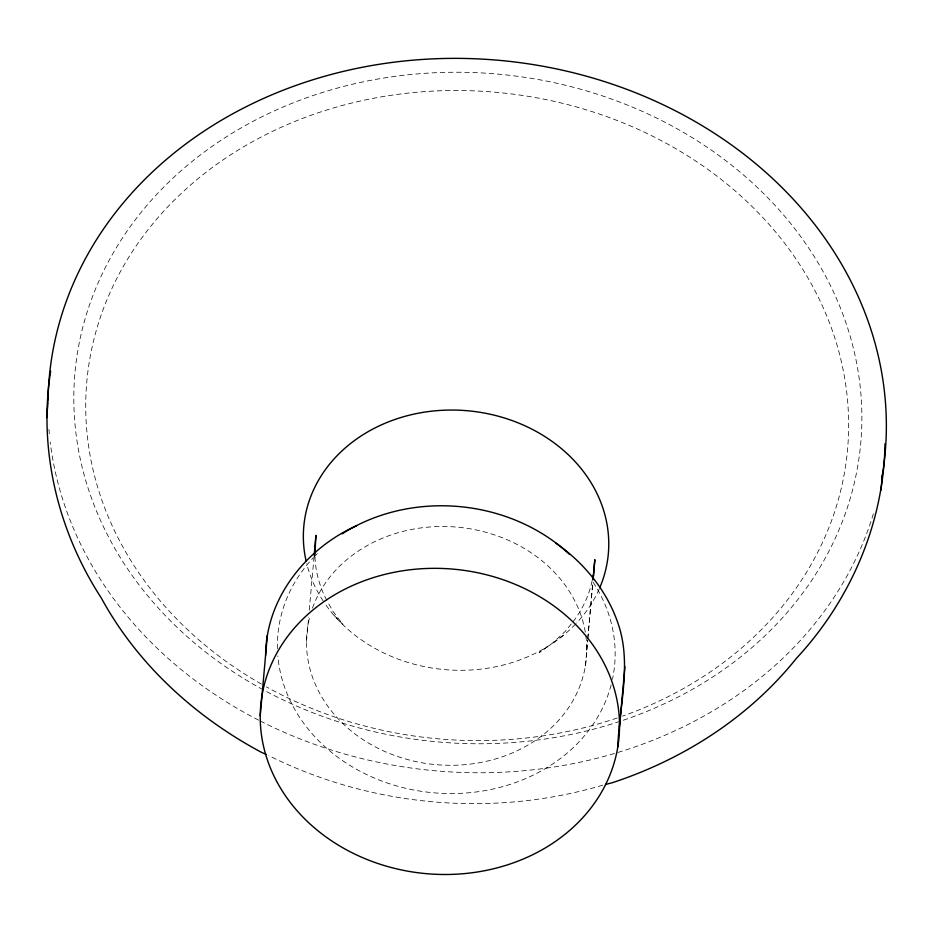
<?xml version="1.0" encoding="UTF-8"?>
<svg xmlns="http://www.w3.org/2000/svg" width="933" height="933" viewBox="0 0 933 933"><rect width="100%" height="100%" fill="white"/><g stroke="black" fill="none" stroke-linecap="round" stroke-linejoin="round"><path stroke-width="0.7" stroke-dasharray="4.67 3.5" d="M306.49 641.531L308.671 617.075M309.243 610.17L314.071 556.663M586.74 650.254L587.638 640.19M587.767 638.755L592.782 582.647M585.399 665.8L587.72 639.91M587.848 638.464L592.852 582.367M592.14 580.699C588.933 596.07 581.912 610.707 572.092 622.941M571.229 623.99L565.223 631.373L553.036 642.732L539.157 652.599L548.091 646.231M553.036 642.732L563.205 635.478M602.753 785.166C493.021 817.74 371.159 806.835 268.809 755.637M334.201 615.558L342.889 624.457L332.824 611.162L327.495 601.657M326.83 600.467C319.716 586.997 315.447 571.847 314.969 556.581M873.37 513.78A419.652 356.651 5.1 0 1 259.934 720.824M258.651 720.159A419.652 356.651 5.1 0 1 50.23 442.16M49.321 433.682A419.652 356.651 5.1 0 1 48.948 429.425M263.176 689.767A394.472 335.262 5.1 0 1 278.151 109.161A394.472 335.262 5.1 0 1 861.8 424.457A394.472 335.262 5.1 0 1 264.436 690.443M261.415 684.087A381.877 324.556 5.1 0 1 191.603 184.104A381.877 324.556 5.1 0 1 779.078 236.189A381.877 324.556 5.1 0 1 622.603 716.112M617.226 717.978A381.877 324.556 5.1 0 1 266.395 686.886M593.166 582.32A169.06 143.682 5.1 0 1 612.456 679.341M611.115 684.997A169.06 143.682 5.1 0 1 433.95 792.817A169.06 143.682 5.1 0 1 277.859 656.004M277.451 648.75A169.06 143.682 5.1 0 1 313.091 557.957M314.071 556.919A169.06 143.682 5.1 0 1 319.121 551.881M585.877 636.061A140.288 119.226 5.1 0 1 438.883 764.873A140.288 119.226 5.1 0 1 309.919 616.258M312.473 608.094A140.288 119.226 5.1 0 1 457.683 527.18A140.288 119.226 5.1 0 1 585.469 633.239M599.149 589.12A152.872 129.92 5.1 0 1 576.489 623.104M575.544 624.107A152.872 129.92 5.1 0 1 325.559 604.514M323.226 601.062A152.872 129.92 5.1 0 1 306.724 563.672"/><path stroke-width="1.4" d="M266.22 754.47L261.053 752.126C194.939 716.672 137.256 664.098 101.207 597.843C58.021 531.332 38.183 449.834 50.65 371.136M265.625 655.398C265.905 598.496 305.919 548.277 356.639 525.711M593.108 579.486L594.834 559.637L593.038 579.778M555.718 543.029C584.956 563.427 608.456 592.548 619.15 626.813C631.279 666.104 619.174 707.062 617.809 746.925A179.847 152.849 5.1 0 1 329.431 839.373A179.847 152.849 5.1 0 1 372.395 577.935A179.847 152.849 5.1 0 1 617.809 746.925M605.505 784.466L612.375 782.694C683.679 759.24 749.292 717.174 796.432 658.325C850.371 600.246 883.843 523.355 884.997 443.723M46.65 417.611L48.003 402.508M260.225 715.821L267.339 635.478M314.199 555.228L315.914 535.367L314.864 555.17M619.524 727.005L624.912 666.594M880.997 490.21L882.35 475.095M592.817 577.935L593.493 575.171M306.059 560.873A152.872 129.92 5.1 0 1 468.039 410.8A152.872 129.92 5.1 0 1 599.721 587.802M342.166 533.851A169.06 143.682 5.1 0 1 569.655 554.494M48.015 401.097A419.652 356.651 5.1 0 1 501.091 60.517A419.652 356.651 5.1 0 1 881.627 479.282"/></g></svg>
